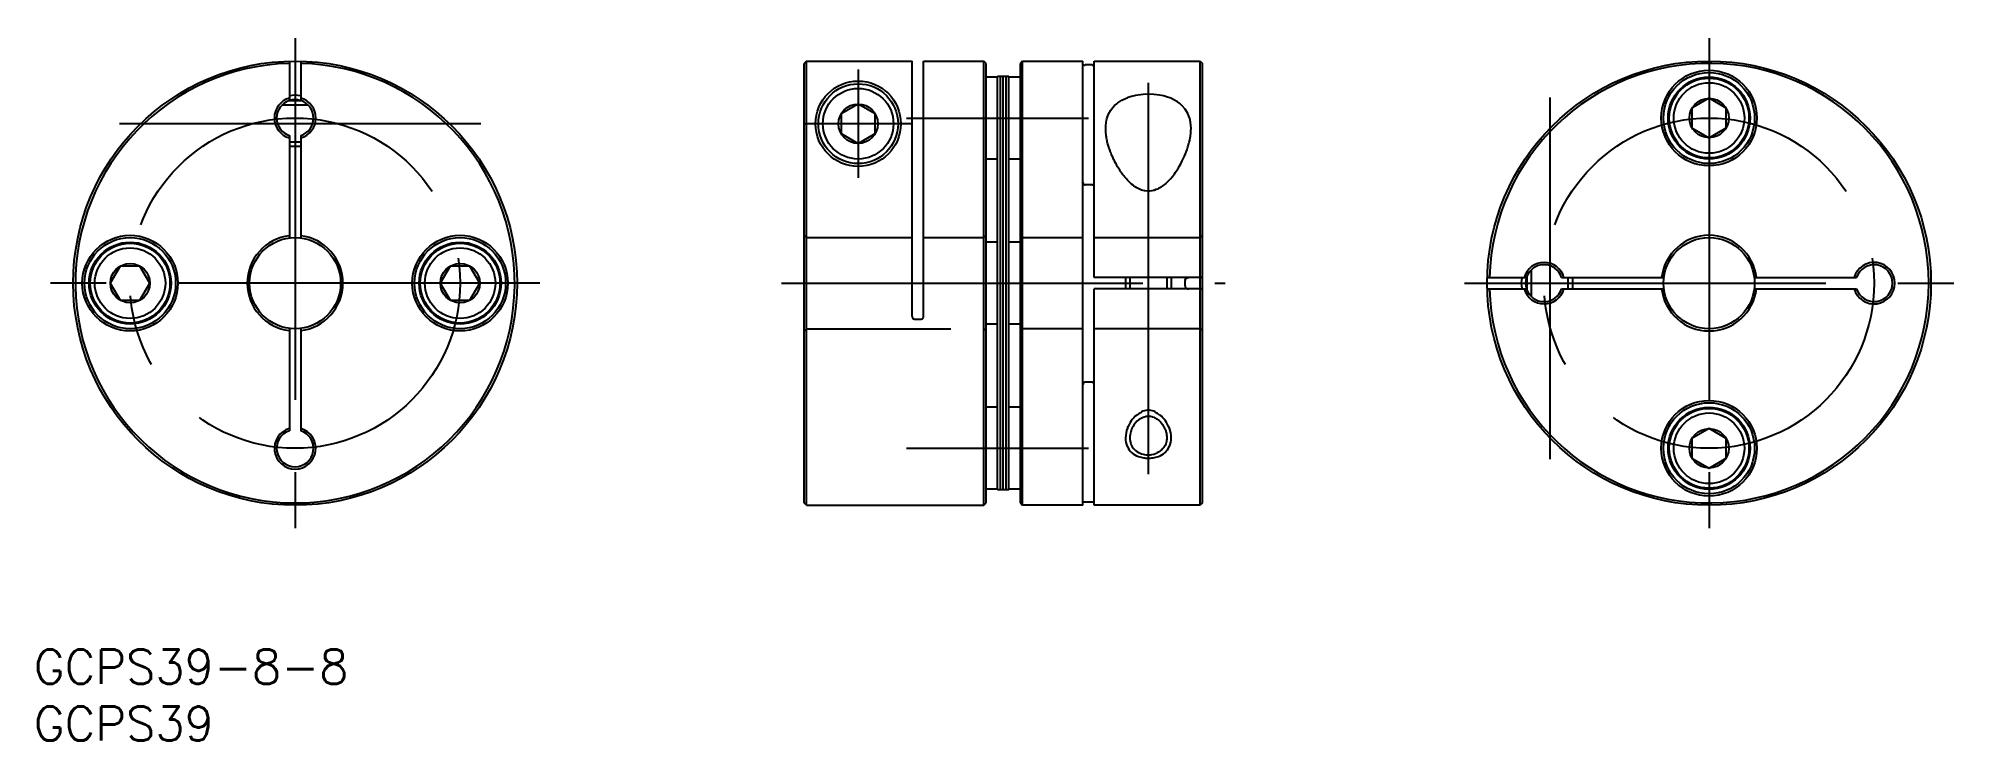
# Model space of a CAD drawing. Extents: x 0 to 169, y 0 to 62.
import ezdxf

# ---------------------------------------------------------------- set-up
doc = ezdxf.new("R2010")
doc.units = 0
doc.linetypes.add('CENTER', pattern=[50.8, 31.75, -6.35, 6.35, -6.35])
doc.linetypes.add('DASHED', pattern=[19.05, 12.7, -6.35])
doc.layers.get('0').update_dxf_attribs({"linetype": 'CONTINUOUS'})
doc.layers.add('CENTER', color=1, linetype='CENTER')
doc.styles.get("Standard").update_dxf_attribs({"font": 'txt.shx', "height": 3, "bigfont": 'bigfont.shx'})

# ---------------------------------------------------------------- blocks, each defined once
blk = doc.blocks.new('*U1')
at = {"color": 7, "linetype": 'CONTINUOUS'}
blk.add_text('GCPS39-8-8', height=3, dxfattribs=at).set_placement((0, 5))
blk = doc.blocks.new('*U2')
at = {"color": 7, "linetype": 'CONTINUOUS'}
blk.add_text('GCPS39', height=3, dxfattribs=at).set_placement((0, 0))

msp = doc.modelspace()

# ---------------------------------------------------------------- linework, layer by layer
at = {"color": 7, "linetype": 'CONTINUOUS'}
for p, q in [((22.45, 59.66), (22.45, 56.21)), ((23.45, 59.66), (23.45, 56.21)), ((67.88, 59.67), (67.68, 59.47)), ((67.68, 20.87), (67.68, 59.47)), ((67.88, 59.67), (77.18, 59.67)), ((67.88, 20.67), (67.88, 59.67)), ((77.18, 37.23), (77.18, 59.67)), ((78.18, 37.23), (78.18, 59.67)), ((78.18, 59.67), (83.48, 59.67)), ((83.48, 20.67), (83.48, 59.67)), ((83.68, 59.47), (83.48, 59.67)), ((83.68, 20.87), (83.68, 59.47)), ((86.88, 59.67), (86.68, 59.47)), ((86.68, 20.87), (86.68, 59.47)), ((86.88, 20.67), (86.88, 59.67)), ((86.88, 59.67), (92.18, 59.67)), ((92.18, 20.67), (92.18, 59.67)), ((92.98, 59.33), (92.38, 59.33)), ((93.18, 40.67), (93.18, 59.67)), ((93.18, 59.67), (102.48, 59.67)), ((102.48, 59.67), (102.68, 59.47)), ((102.48, 20.67), (102.48, 59.67)), ((102.68, 20.87), (102.68, 59.47)), ((84.68, 58.27), (83.68, 58.27)), ((84.68, 22.02), (84.68, 58.31)), ((85.68, 58.31), (84.68, 58.31)), ((84.93, 22.02), (84.93, 58.31)), ((85.18, 22.02), (85.18, 58.31)), ((85.43, 22.02), (85.43, 58.31)), ((85.68, 22.02), (85.68, 58.31)), ((86.68, 58.27), (85.68, 58.27)), ((23.56, 56.17), (22.33, 56.17)), ((72.43, 55.9), (70.93, 55.03)), ((73.93, 55.03), (72.43, 55.9)), ((147.2, 56.4), (145.7, 55.53)), ((148.7, 55.53), (147.2, 56.4)), ((70.93, 55.03), (70.93, 53.3)), ((73.93, 53.3), (73.93, 55.03)), ((145.7, 55.53), (145.7, 53.8)), ((148.7, 53.8), (148.7, 55.53)), ((22.45, 53.13), (22.45, 44.14)), ((23.45, 53.13), (23.45, 44.14)), ((70.93, 53.3), (72.43, 52.43)), ((72.43, 52.43), (73.93, 53.3)), ((145.7, 53.8), (147.2, 52.93)), ((147.2, 52.93), (148.7, 53.8)), ((23.45, 52.17), (22.45, 52.17)), ((84.68, 51.07), (83.68, 51.07)), ((84.68, 51.07), (83.68, 51.07)), ((86.68, 51.07), (85.68, 51.07)), ((86.68, 51.07), (85.68, 51.07)), ((92.98, 48.79), (92.38, 48.79)), ((84.68, 43.77), (83.68, 43.77)), ((86.68, 43.77), (85.68, 43.77)), ((7.58, 41.67), (6.71, 40.17)), ((9.31, 41.67), (7.58, 41.67)), ((10.18, 40.17), (9.31, 41.67)), ((36.58, 41.67), (35.71, 40.17)), ((38.31, 41.67), (36.58, 41.67)), ((39.18, 40.17), (38.31, 41.67)), ((102.68, 40.67), (93.18, 40.67)), ((95.93, 40.67), (95.93, 39.67)), ((99.93, 40.67), (99.93, 39.67)), ((127.7, 40.67), (131.15, 40.67)), ((131.2, 40.78), (131.2, 39.55)), ((134.24, 40.67), (143.23, 40.67)), ((135.2, 40.67), (135.2, 39.67)), ((151.16, 40.67), (160.15, 40.67)), ((6.71, 40.17), (7.58, 38.67)), ((9.31, 38.67), (10.18, 40.17)), ((35.71, 40.17), (36.58, 38.67)), ((38.31, 38.67), (39.18, 40.17)), ((93.18, 20.67), (93.18, 39.67)), ((102.68, 39.67), (93.18, 39.67)), ((127.7, 39.67), (131.15, 39.67)), ((134.24, 39.67), (143.23, 39.67)), ((151.16, 39.67), (160.15, 39.67)), ((7.58, 38.67), (9.31, 38.67)), ((36.58, 38.67), (38.31, 38.67)), ((22.45, 36.2), (22.45, 27.21)), ((23.45, 36.2), (23.45, 27.21)), ((77.38, 37.02), (77.98, 37.02)), ((84.68, 36.57), (83.68, 36.57)), ((84.68, 36.57), (83.68, 36.57)), ((86.68, 36.57), (85.68, 36.57)), ((86.68, 36.57), (85.68, 36.57)), ((92.98, 31.48), (92.38, 31.48)), ((84.68, 29.27), (83.68, 29.27)), ((84.68, 29.27), (83.68, 29.27)), ((86.68, 29.27), (85.68, 29.27)), ((86.68, 29.27), (85.68, 29.27)), ((147.2, 27.4), (145.7, 26.53)), ((148.7, 26.53), (147.2, 27.4)), ((145.7, 26.53), (145.7, 24.8)), ((148.7, 24.8), (148.7, 26.53)), ((145.7, 24.8), (147.2, 23.93)), ((147.2, 23.93), (148.7, 24.8)), ((84.68, 22.07), (83.68, 22.07)), ((85.68, 22.02), (84.68, 22.02)), ((86.68, 22.07), (85.68, 22.07)), ((67.88, 20.67), (67.68, 20.87)), ((67.88, 20.67), (83.48, 20.67)), ((83.48, 20.67), (83.68, 20.87)), ((86.68, 20.87), (86.88, 20.67)), ((92.18, 20.67), (86.88, 20.67)), ((92.98, 20.95), (92.38, 20.95)), ((102.48, 20.67), (93.18, 20.67)), ((102.68, 20.87), (102.48, 20.67))]:
    msp.add_line(p, q, dxfattribs=at)
at = {"color": 3, "linetype": 'CONTINUOUS'}
for p, q in [((24.11, 55.79), (21.78, 55.79)), ((23.45, 52.55), (22.45, 52.55)), ((96.31, 40.67), (96.31, 39.67)), ((99.55, 40.67), (99.55, 39.67)), ((131.57, 41.34), (131.57, 39)), ((134.82, 39.67), (134.82, 40.67))]:
    msp.add_line(p, q, dxfattribs=at)
at = {"color": 7}
for p, q in [((94.63, 55.37), (94.78, 55.57)), ((94.78, 55.57), (94.95, 55.76)), ((94.95, 55.76), (95.15, 55.93)), ((95.15, 55.93), (95.25, 56.01)), ((95.25, 56.01), (95.6, 56.23)), ((95.6, 56.23), (95.86, 56.36)), ((95.86, 56.36), (96.13, 56.47)), ((96.46, 56.57), (96.13, 56.47)), ((96.79, 56.65), (96.46, 56.57)), ((97.23, 56.72), (96.79, 56.65)), ((97.48, 56.74), (97.23, 56.72)), ((97.88, 56.75), (97.48, 56.74)), ((98.41, 56.74), (97.98, 56.75)), ((98.91, 56.68), (98.41, 56.74)), ((99.25, 56.61), (98.91, 56.68)), ((99.53, 56.53), (99.25, 56.61)), ((99.89, 56.4), (99.53, 56.53)), ((100.18, 56.27), (99.89, 56.4)), ((100.49, 56.09), (100.18, 56.27)), ((100.7, 55.94), (100.49, 56.09)), ((100.91, 55.75), (100.7, 55.94)), ((101.17, 55.44), (100.91, 55.75)), ((94.18, 54), (94.21, 54.24)), ((94.18, 53.74), (94.18, 54)), ((94.21, 54.24), (94.25, 54.48)), ((94.25, 54.48), (94.28, 54.6)), ((94.28, 54.6), (94.4, 54.95)), ((94.4, 54.95), (94.51, 55.16)), ((94.51, 55.16), (94.63, 55.37)), ((101.26, 55.31), (101.17, 55.44)), ((101.39, 55.07), (101.26, 55.31)), ((101.5, 54.82), (101.39, 55.07)), ((101.56, 54.64), (101.5, 54.82)), ((101.63, 54.3), (101.56, 54.64)), ((101.67, 54.03), (101.63, 54.3)), ((101.68, 53.74), (101.67, 54.03)), ((94.18, 53.64), (94.18, 53.74)), ((94.18, 53.54), (94.18, 53.64)), ((94.19, 53.43), (94.18, 53.54)), ((94.2, 53.33), (94.19, 53.43)), ((94.21, 53.23), (94.2, 53.33)), ((94.22, 53.11), (94.21, 53.23)), ((94.24, 53.02), (94.22, 53.11)), ((94.25, 52.91), (94.24, 53.02)), ((94.28, 52.78), (94.25, 52.91)), ((94.3, 52.7), (94.28, 52.78)), ((94.32, 52.6), (94.3, 52.7)), ((94.35, 52.46), (94.32, 52.6)), ((94.37, 52.38), (94.35, 52.46)), ((94.4, 52.28), (94.37, 52.38)), ((94.45, 52.13), (94.4, 52.28)), ((101.4, 52.13), (101.49, 52.42)), ((101.49, 52.42), (101.52, 52.54)), ((101.52, 52.54), (101.57, 52.74)), ((101.57, 52.74), (101.6, 52.94)), ((101.6, 52.94), (101.63, 53.09)), ((101.63, 53.09), (101.66, 53.34)), ((101.66, 53.34), (101.67, 53.54)), ((101.67, 53.54), (101.68, 53.74)), ((94.47, 52.07), (94.45, 52.13)), ((94.5, 51.96), (94.47, 52.07)), ((94.56, 51.8), (94.5, 51.96)), ((94.58, 51.75), (94.56, 51.8)), ((94.62, 51.64), (94.58, 51.75)), ((94.66, 51.54), (94.62, 51.64)), ((94.69, 51.48), (94.66, 51.54)), ((94.75, 51.32), (94.69, 51.48)), ((94.8, 51.22), (94.75, 51.32)), ((94.83, 51.15), (94.8, 51.22)), ((94.9, 51.01), (94.83, 51.15)), ((94.95, 50.9), (94.9, 51.01)), ((94.99, 50.83), (94.95, 50.9)), ((95.06, 50.69), (94.99, 50.83)), ((95.12, 50.59), (95.06, 50.69)), ((95.16, 50.51), (95.12, 50.59)), ((95.23, 50.39), (95.16, 50.51)), ((100.64, 50.42), (100.8, 50.71)), ((100.8, 50.71), (100.91, 50.91)), ((100.91, 50.91), (100.99, 51.08)), ((100.99, 51.08), (101.1, 51.31)), ((101.1, 51.31), (101.18, 51.52)), ((101.18, 51.52), (101.27, 51.75)), ((101.27, 51.75), (101.34, 51.92)), ((101.34, 51.92), (101.4, 52.13)), ((95.3, 50.28), (95.23, 50.39)), ((95.35, 50.19), (95.3, 50.28)), ((95.42, 50.08), (95.35, 50.19)), ((95.49, 49.98), (95.42, 50.08)), ((95.56, 49.88), (95.49, 49.98)), ((95.63, 49.78), (95.56, 49.88)), ((95.7, 49.68), (95.63, 49.78)), ((95.78, 49.58), (95.7, 49.68)), ((95.86, 49.49), (95.78, 49.58)), ((95.94, 49.4), (95.86, 49.49)), ((96.03, 49.29), (95.94, 49.4)), ((96.1, 49.21), (96.03, 49.29)), ((96.19, 49.12), (96.1, 49.21)), ((96.29, 49.02), (96.19, 49.12)), ((96.37, 48.95), (96.29, 49.02)), ((96.46, 48.87), (96.37, 48.95)), ((96.59, 48.77), (96.46, 48.87)), ((99.36, 48.84), (99.26, 48.76)), ((99.45, 48.92), (99.36, 48.84)), ((99.55, 49.01), (99.45, 48.92)), ((99.64, 49.1), (99.55, 49.01)), ((99.72, 49.18), (99.64, 49.1)), ((99.72, 49.18), (99.89, 49.36)), ((99.89, 49.36), (100.04, 49.54)), ((100.04, 49.54), (100.22, 49.78)), ((100.22, 49.78), (100.32, 49.92)), ((100.32, 49.92), (100.45, 50.11)), ((100.45, 50.11), (100.57, 50.31)), ((100.57, 50.31), (100.64, 50.42)), ((96.66, 48.71), (96.59, 48.77)), ((96.76, 48.64), (96.66, 48.71)), ((96.91, 48.54), (96.76, 48.64)), ((96.98, 48.5), (96.91, 48.54)), ((97.1, 48.45), (96.98, 48.5)), ((97.27, 48.37), (97.1, 48.45)), ((97.33, 48.35), (97.27, 48.37)), ((97.46, 48.31), (97.33, 48.35)), ((97.58, 48.28), (97.46, 48.31)), ((97.65, 48.27), (97.58, 48.28)), ((97.86, 48.24), (97.65, 48.27)), ((97.99, 48.24), (97.86, 48.24)), ((98.05, 48.25), (97.99, 48.24)), ((98.23, 48.27), (98.05, 48.25)), ((98.36, 48.3), (98.23, 48.27)), ((98.44, 48.32), (98.36, 48.3)), ((98.6, 48.38), (98.44, 48.32)), ((98.72, 48.43), (98.6, 48.38)), ((98.81, 48.47), (98.72, 48.43)), ((98.95, 48.55), (98.81, 48.47)), ((99.05, 48.61), (98.95, 48.55)), ((99.14, 48.68), (99.05, 48.61)), ((99.26, 48.76), (99.14, 48.68)), ((101.16, 40.47), (101.17, 40.48)), ((101.17, 40.5), (101.18, 40.52)), ((101.17, 40.48), (101.17, 40.5)), ((101.18, 40.52), (101.19, 40.53)), ((101.19, 40.53), (101.2, 40.55)), ((101.2, 40.55), (101.21, 40.56)), ((101.21, 40.56), (101.22, 40.57)), ((101.22, 40.57), (101.24, 40.58)), ((101.24, 40.58), (101.25, 40.59)), ((101.25, 40.59), (101.27, 40.6)), ((101.27, 40.6), (101.28, 40.61)), ((101.28, 40.61), (101.3, 40.62)), ((101.3, 40.62), (101.32, 40.63)), ((101.32, 40.63), (101.33, 40.64)), ((101.33, 40.64), (101.35, 40.64)), ((101.35, 40.64), (101.37, 40.65)), ((101.37, 40.65), (101.38, 40.65)), ((101.38, 40.65), (101.4, 40.66)), ((101.4, 40.66), (101.42, 40.66)), ((101.42, 40.66), (101.43, 40.66)), ((101.43, 40.66), (101.46, 40.66)), ((101.46, 40.66), (101.47, 40.67)), ((101.47, 40.67), (101.49, 40.67)), ((101.16, 39.87), (101.17, 39.85)), ((101.17, 39.85), (101.17, 39.83)), ((101.17, 39.83), (101.18, 39.81)), ((101.18, 39.81), (101.19, 39.8)), ((101.19, 39.8), (101.2, 39.79)), ((101.2, 39.79), (101.21, 39.77)), ((101.21, 39.77), (101.22, 39.77)), ((101.22, 39.77), (101.24, 39.75)), ((101.24, 39.75), (101.25, 39.74)), ((101.25, 39.74), (101.27, 39.73)), ((101.27, 39.73), (101.28, 39.72)), ((101.28, 39.72), (101.3, 39.71)), ((101.3, 39.71), (101.32, 39.7)), ((101.32, 39.7), (101.33, 39.7)), ((101.33, 39.7), (101.35, 39.69)), ((101.35, 39.69), (101.37, 39.68)), ((101.37, 39.68), (101.38, 39.68)), ((101.38, 39.68), (101.4, 39.68)), ((101.4, 39.68), (101.42, 39.67)), ((101.42, 39.67), (101.43, 39.67)), ((101.43, 39.67), (101.46, 39.67)), ((101.46, 39.67), (101.47, 39.67)), ((101.47, 39.67), (101.49, 39.67)), ((96.36, 27.04), (96.32, 26.85)), ((96.38, 27.1), (96.36, 27.04)), ((96.42, 27.22), (96.38, 27.1)), ((96.46, 27.35), (96.42, 27.22)), ((96.52, 27.47), (96.46, 27.35)), ((96.58, 27.59), (96.52, 27.47)), ((96.65, 27.71), (96.58, 27.59)), ((96.78, 27.88), (96.65, 27.71)), ((96.82, 27.94), (96.78, 27.88)), ((96.92, 28.04), (96.82, 27.94)), ((97.03, 28.14), (96.92, 28.04)), ((97.15, 28.23), (97.03, 28.14)), ((97.15, 28.23), (97.23, 28.28)), ((97.23, 28.28), (97.3, 28.33)), ((97.3, 28.33), (97.4, 28.38)), ((97.4, 28.38), (97.47, 28.41)), ((97.47, 28.41), (97.56, 28.44)), ((97.56, 28.44), (97.68, 28.47)), ((97.68, 28.47), (97.75, 28.48)), ((97.75, 28.48), (97.86, 28.49)), ((98, 28.49), (98.04, 28.49)), ((98.04, 28.49), (98.13, 28.48)), ((98.13, 28.48), (98.23, 28.46)), ((98.23, 28.46), (98.28, 28.44)), ((98.28, 28.44), (98.41, 28.4)), ((98.41, 28.4), (98.49, 28.36)), ((98.49, 28.36), (98.55, 28.33)), ((98.55, 28.33), (98.65, 28.27)), ((98.65, 28.27), (98.73, 28.22)), ((98.73, 28.22), (98.79, 28.17)), ((98.79, 28.17), (98.87, 28.1)), ((98.87, 28.1), (98.93, 28.04)), ((98.93, 28.04), (98.99, 27.98)), ((98.99, 27.98), (99.05, 27.92)), ((99.05, 27.92), (99.1, 27.85)), ((99.1, 27.85), (99.16, 27.76)), ((99.16, 27.76), (99.2, 27.71)), ((99.2, 27.71), (99.24, 27.64)), ((99.24, 27.64), (99.3, 27.54)), ((99.3, 27.54), (99.32, 27.5)), ((99.32, 27.5), (99.36, 27.42)), ((99.36, 27.42), (99.39, 27.35)), ((99.39, 27.35), (99.41, 27.31)), ((99.41, 27.31), (99.45, 27.2)), ((99.45, 27.2), (99.47, 27.12)), ((99.47, 27.12), (99.48, 27.07)), ((99.48, 27.07), (99.51, 26.97)), ((99.51, 26.97), (99.52, 26.9)), ((96.32, 26.85), (96.31, 26.72)), ((96.31, 26.72), (96.31, 26.59)), ((96.31, 26.59), (96.31, 26.47)), ((96.31, 26.47), (96.32, 26.34)), ((96.32, 26.34), (96.36, 26.19)), ((96.36, 26.19), (96.38, 26.1)), ((96.38, 26.1), (96.43, 25.98)), ((96.43, 25.98), (96.48, 25.87)), ((96.48, 25.87), (96.52, 25.81)), ((96.52, 25.81), (96.63, 25.66)), ((96.63, 25.66), (96.72, 25.56)), ((96.72, 25.56), (96.8, 25.48)), ((96.8, 25.48), (96.93, 25.39)), ((96.93, 25.39), (97.05, 25.31)), ((97.05, 25.31), (97.21, 25.24)), ((98.56, 25.21), (98.7, 25.26)), ((98.82, 25.32), (98.7, 25.26)), ((98.93, 25.39), (98.82, 25.32)), ((99.03, 25.47), (98.93, 25.39)), ((99.08, 25.51), (99.03, 25.47)), ((99.21, 25.64), (99.08, 25.51)), ((99.28, 25.73), (99.21, 25.64)), ((99.35, 25.83), (99.28, 25.73)), ((99.4, 25.93), (99.35, 25.83)), ((99.45, 26.04), (99.4, 25.93)), ((99.5, 26.2), (99.45, 26.04)), ((99.51, 26.25), (99.5, 26.2)), ((99.53, 26.37), (99.51, 26.25)), ((99.52, 26.9), (99.53, 26.83)), ((99.53, 26.83), (99.54, 26.74)), ((99.54, 26.48), (99.53, 26.37)), ((99.54, 26.74), (99.55, 26.67)), ((99.55, 26.59), (99.54, 26.48)), ((99.55, 26.67), (99.55, 26.59)), ((97.21, 25.24), (97.33, 25.19)), ((97.33, 25.19), (97.48, 25.15)), ((97.48, 25.15), (97.7, 25.11)), ((97.7, 25.11), (97.79, 25.1)), ((97.79, 25.1), (97.93, 25.1)), ((97.93, 25.1), (98.11, 25.11)), ((98.11, 25.11), (98.22, 25.12)), ((98.22, 25.12), (98.42, 25.16)), ((98.42, 25.16), (98.56, 25.21))]:
    msp.add_line(p, q, dxfattribs=at)
at = {"color": 3, "linetype": 'DASHED'}
for p, q in [((67.88, 44.17), (67.68, 44.37)), ((67.88, 44.17), (77.18, 44.17)), ((78.18, 44.17), (83.48, 44.17)), ((83.48, 44.17), (83.68, 44.37)), ((86.88, 44.17), (86.68, 44.37)), ((86.88, 44.17), (92.18, 44.17)), ((93.18, 44.17), (102.48, 44.17)), ((102.48, 44.17), (102.68, 44.37)), ((67.88, 36.17), (67.68, 35.97)), ((67.88, 36.17), (83.48, 36.17)), ((83.48, 36.17), (83.68, 35.97)), ((86.88, 36.17), (86.68, 35.97)), ((92.18, 36.17), (86.88, 36.17)), ((102.48, 36.17), (93.18, 36.17)), ((102.48, 36.17), (102.68, 35.97))]:
    msp.add_line(p, q, dxfattribs=at)
at = {"color": 7, "linetype": 'CONTINUOUS'}
for centre, radius in [((22.95, 40.17), 19.5), ((147.2, 40.17), 19.5), ((72.43, 54.17), 3.75), ((72.43, 54.17), 3.5), ((72.43, 54.17), 3.1), ((147.2, 54.67), 3.5), ((147.2, 54.67), 3.1), ((72.43, 54.17), 1.73), ((147.2, 54.67), 1.73), ((22.95, 40.17), 4), ((147.2, 40.17), 4), ((8.45, 40.17), 3.5), ((8.45, 40.17), 3.1), ((37.45, 40.17), 3.5), ((37.45, 40.17), 3.1), ((8.45, 40.17), 1.73), ((37.45, 40.17), 1.73), ((147.2, 25.67), 3.5), ((147.2, 25.67), 3.1), ((147.2, 25.67), 1.73)]:
    msp.add_circle(centre, radius, dxfattribs=at)
at = {"color": 7}
for centre, radius in [((147.2, 54.67), 4.2), ((147.2, 54.67), 4), ((147.2, 54.67), 3.6), ((8.45, 40.17), 4.2), ((8.45, 40.17), 4), ((8.45, 40.17), 3.6), ((37.45, 40.17), 4.2), ((37.45, 40.17), 4), ((37.45, 40.17), 3.6), ((147.2, 25.67), 4.2), ((147.2, 25.67), 4), ((147.2, 25.67), 3.6)]:
    msp.add_circle(centre, radius, dxfattribs=at)
at = {"color": 7, "linetype": 'CONTINUOUS'}
for centre, radius, start, end in [((22.95, 40.17), 19.3, 91.4845, 88.5155), ((92.18, 59.36), 0.00641, 181.8551, 218.0443), ((92.19, 59.37), 0.0166, 217.5547, 236.3658), ((92.22, 59.41), 0.0612, 237.2182, 251.1803), ((92.28, 59.59), 0.253, 251.4256, 259.8789), ((92.35, 59.98), 0.647, 259.8766, 265.6536), ((92.38, 60.34), 1.02, 265.5125, 270.0403), ((92.98, 60.34), 1.02, 269.9597, 274.4875), ((93.01, 59.98), 0.647, 274.3464, 280.1234), ((93.08, 59.59), 0.253, 280.1211, 288.5744), ((93.14, 59.41), 0.0612, 288.8197, 302.7818), ((93.16, 59.37), 0.0166, 303.6342, 322.4453), ((93.17, 59.36), 0.00641, 321.9557, 358.1449), ((147.2, 40.17), 19.3, 181.4845, 178.5155), ((22.95, 54.67), 1.82, 105.9456, 254.0544), ((22.95, 54.67), 1.62, 107.9774, 252.0226), ((22.95, 54.67), 1.62, 72.0341, 107.9659), ((22.95, 54.67), 1.82, 285.9456, 74.0544), ((22.95, 54.67), 1.62, 287.9774, 72.0226), ((92.41, 49.01), 0.23, 179.9727, 184.0993), ((92.41, 49.01), 0.229, 183.9368, 209.4053), ((92.39, 49), 0.209, 209.1599, 237.3862), ((92.38, 48.98), 0.19, 237.5535, 269.6993), ((92.98, 48.98), 0.19, 270.3007, 302.4465), ((92.96, 49), 0.209, 302.6138, 330.8401), ((92.95, 49.01), 0.229, 330.5947, 356.0632), ((92.95, 49.01), 0.23, 355.9007, 0.0273), ((22.95, 40.17), 4.2, 96.8371, 263.1629), ((22.95, 40.17), 4.2, 276.8371, 83.1629), ((147.2, 40.17), 4.2, 6.8371, 173.1629), ((132.7, 40.17), 1.82, 15.9456, 164.0544), ((132.7, 40.17), 1.62, 162.0341, 197.9659), ((132.7, 40.17), 1.62, 17.9774, 162.0226), ((161.7, 40.17), 1.82, 195.9456, 164.0544), ((161.7, 40.17), 1.62, 197.9774, 162.0226), ((132.7, 40.17), 1.82, 195.9456, 344.0544), ((132.7, 40.17), 1.62, 197.9774, 342.0226), ((147.2, 40.17), 4.2, 186.8371, 353.1629), ((77.49, 37.24), 0.316, 180.8014, 183.8059), ((77.41, 37.23), 0.229, 183.9368, 209.4053), ((77.39, 37.22), 0.209, 209.1599, 237.3862), ((77.38, 37.21), 0.19, 237.5535, 269.6993), ((77.98, 37.21), 0.19, 270.3007, 302.4465), ((77.96, 37.22), 0.209, 302.6138, 330.8401), ((77.95, 37.23), 0.229, 330.5947, 356.0632), ((77.95, 37.23), 0.231, 355.9109, 0.0171), ((92.41, 31.26), 0.229, 150.5947, 176.0632), ((92.41, 31.26), 0.23, 175.9007, 180.0273), ((92.39, 31.27), 0.209, 122.6138, 150.8401), ((92.38, 31.29), 0.19, 90.3007, 122.4465), ((92.98, 31.29), 0.19, 57.5535, 89.6993), ((92.96, 31.27), 0.209, 29.1599, 57.3862), ((92.95, 31.26), 0.229, 3.9368, 29.4053), ((92.95, 31.26), 0.23, 359.9727, 4.0993), ((22.95, 25.67), 1.82, 105.9456, 74.0544), ((22.95, 25.67), 1.62, 107.9774, 72.0226), ((92.22, 20.87), 0.0612, 108.8197, 122.7818), ((92.18, 20.91), 0.00641, 141.9557, 178.1449), ((92.19, 20.91), 0.0166, 123.6342, 142.4453), ((92.28, 20.69), 0.253, 100.1211, 108.5744), ((92.35, 20.3), 0.647, 94.3464, 100.1234), ((92.38, 19.93), 1.02, 89.9597, 94.4875), ((92.98, 19.93), 1.02, 85.5125, 90.0403), ((93.01, 20.3), 0.647, 79.8766, 85.6536), ((93.08, 20.69), 0.253, 71.4256, 79.8789), ((93.14, 20.87), 0.0612, 57.2182, 71.1803), ((93.16, 20.91), 0.0166, 37.5547, 56.3658), ((93.17, 20.91), 0.00641, 1.8551, 38.0443)]:
    msp.add_arc(centre, radius, start, end, dxfattribs=at)
at = {"color": 3, "linetype": 'CONTINUOUS'}
for centre, radius, start, end in [((22.95, 54.67), 2, 75.5225, 104.4775), ((132.7, 40.17), 2, 165.5225, 194.4775), ((98.82, 26.17), 3.07, 118.9402, 128.0594), ((97.96, 27.78), 1.25, 95.7841, 119.9558), ((97.9, 27.78), 1.25, 60.0442, 84.2159), ((97.03, 26.17), 3.07, 51.9406, 61.0598), ((98.36, 26.58), 2.43, 159.5539, 179.6263), ((99.7, 25.96), 3.91, 147.1936, 157.9779), ((98.15, 26.86), 2.12, 125.3561, 144.9495), ((97.7, 26.86), 2.12, 35.0505, 54.6439), ((96.15, 25.96), 3.91, 22.0221, 32.8064), ((97.5, 26.58), 2.43, 0.3737, 20.4461), ((97.93, 26.6), 2.01, 180.2506, 202.5208), ((97.67, 26.52), 1.73, 203.5062, 225.309), ((97.6, 26.64), 1.77, 229.6877, 252.0002), ((98.26, 26.64), 1.77, 287.9998, 310.3123), ((98.18, 26.52), 1.73, 314.691, 336.4938), ((97.92, 26.6), 2.01, 337.4792, 359.7494), ((98.19, 28.34), 3.57, 251.4355, 259.2087), ((97.92, 26.89), 2.09, 258.8592, 270.1448), ((97.93, 26.89), 2.09, 269.8552, 281.1408), ((97.67, 28.34), 3.57, 280.7913, 288.5645)]:
    msp.add_arc(centre, radius, start, end, dxfattribs=at)
at = {"color": 7}
for centre, radius, start, end in [((97.93, 55.76), 0.996, 87.2835, 92.9042), ((102.8, 40.17), 1.67, 169.6477, 190.3523), ((97.93, 24.96), 4.06, 90.0415, 91.3937), ((97.93, 24.82), 3.68, 88.9429, 91.1335)]:
    msp.add_arc(centre, radius, start, end, dxfattribs=at)
at = {"layer": 'CENTER', "color": 1, "linetype": 'CENTER'}
for p, q in [((22.95, 61.67), (22.95, 18.67)), ((147.2, 61.67), (147.2, 18.67)), ((72.43, 58.92), (72.43, 49.42)), ((133.2, 56.48), (133.2, 23.85)), ((39.26, 54.17), (6.63, 54.17)), ((77.18, 54.17), (67.68, 54.17)), ((76.68, 54.67), (92.68, 54.67)), ((44.45, 40.17), (1.45, 40.17)), ((65.68, 40.17), (104.68, 40.17)), ((125.7, 40.17), (168.7, 40.17)), ((76.68, 25.67), (92.68, 25.67))]:
    msp.add_line(p, q, dxfattribs=at)
at = {"layer": 'CENTER', "color": 1, "linetype": 'CONTINUOUS'}
msp.add_line((97.93, 23.4), (97.93, 57.75), dxfattribs=at)
at = {"layer": 'CENTER', "color": 1, "linetype": 'CENTER'}
for centre in [(22.95, 40.17), (147.2, 40.17)]:
    msp.add_circle(centre, 14.5, dxfattribs=at)

# ---------------------------------------------------------------- block references
at = {"color": 7, "linetype": 'CONTINUOUS'}
for name in ['*U1', '*U2']:
    msp.add_blockref(name, (0, 0), dxfattribs=at)

doc.saveas('drawing.dxf')
